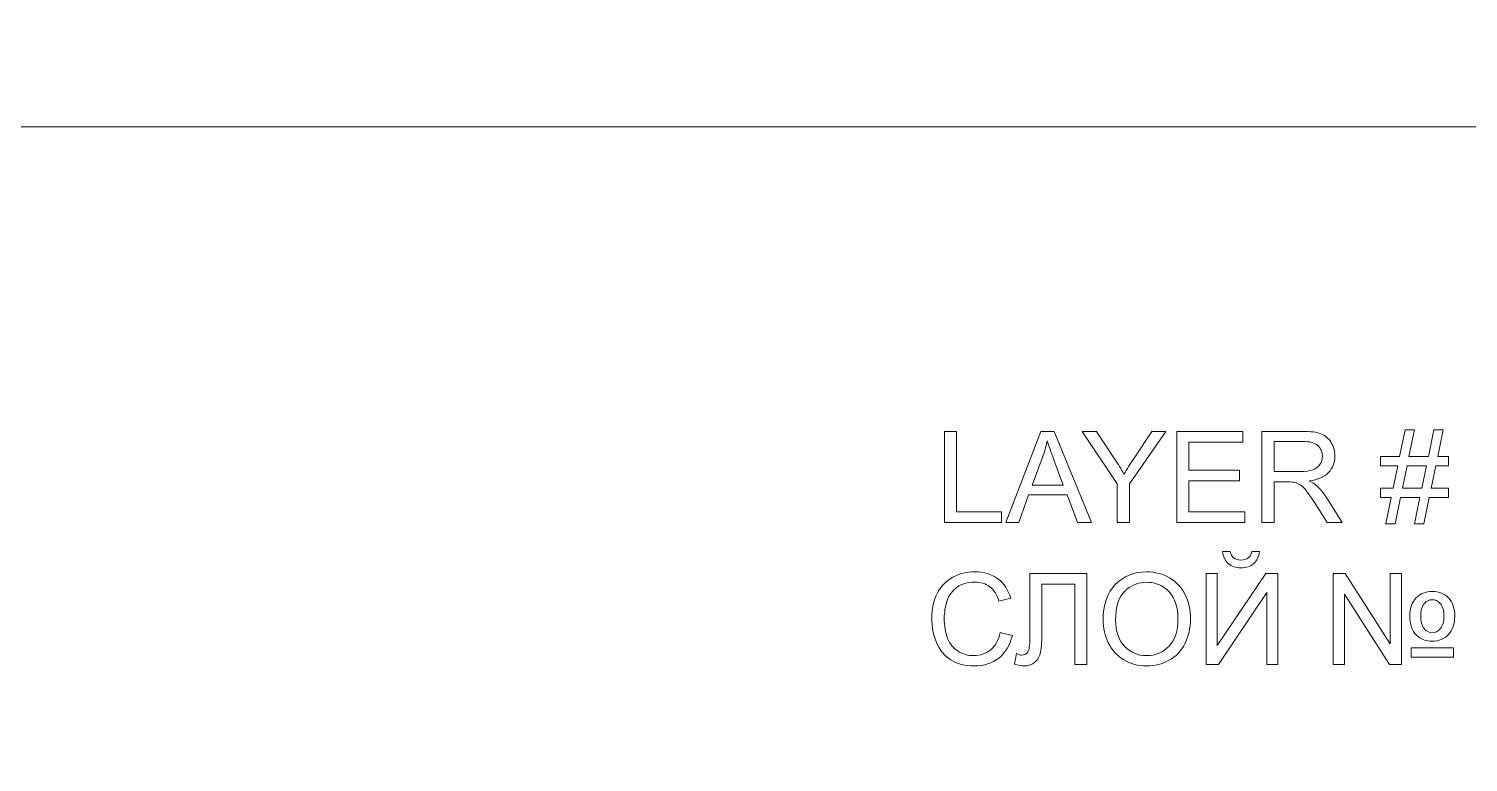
# Model space of a CAD drawing. Header units: millimetres. Extents: x -712 to 738, y -887 to 928.
# Drawn here: x -95.6 to 32.2, y -249.2 to -184 of the extents above; entities that cross this region are included whole.
import ezdxf

# ---------------------------------------------------------------- set-up
doc = ezdxf.new("R2010")
doc.units = ezdxf.units.MM
doc.header["$MEASUREMENT"] = 0
doc.layers.add('layer 1', color=7, linetype='Continuous')

msp = doc.modelspace()

# ---------------------------------------------------------------- linework, layer by layer
at = {"layer": 'layer 1', "lineweight": 9}
for points, knots in [([(-681.7377, -887.4186), (-681.7377, -887.4186), (706.7376, -887.4186), (706.7376, -887.4186), (706.7376, -887.4186), (723.657, -887.4186), (737.5, -873.5754), (737.5, -856.6561), (737.5, -856.6561), (737.5, -856.6561), (737.5, 556.8187), (737.5, 556.8187), (737.5, 556.8187), (737.5, 573.7381), (723.657, 587.5812), (706.7376, 587.5812), (706.7376, 587.5812), (706.7376, 587.5812), (-681.7377, 587.5812), (-681.7377, 587.5812), (-681.7377, 587.5812), (-698.657, 587.5812), (-712.5, 573.7381), (-712.5, 556.8187), (-712.5, 556.8187), (-712.5, 556.8187), (-712.5, -856.6561), (-712.5, -856.6561), (-712.5, -856.6561), (-712.5, -873.5754), (-698.657, -887.4186), (-681.7377, -887.4186)], [0, 0, 0, 0, 0.11111111, 0.11111111, 0.11111111, 0.11111111, 0.22222222, 0.22222222, 0.22222222, 0.22222222, 0.33333333, 0.33333333, 0.33333333, 0.33333333, 0.44444444, 0.44444444, 0.44444444, 0.44444444, 0.55555556, 0.55555556, 0.55555556, 0.55555556, 0.66666667, 0.66666667, 0.66666667, 0.66666667, 0.77777778, 0.77777778, 0.77777778, 0.77777778, 1, 1, 1, 1]), ([(-217.5, -192.7402), (-217.5, -192.7402), (242.5, -192.7402), (242.5, -192.7402), (242.5, -192.7402), (242.5, -192.7402), (242.5, 87.2598), (242.5, 87.2598), (242.5, 87.2598), (242.5, 87.2598), (-217.5, 87.2598), (-217.5, 87.2598), (-217.5, 87.2598), (-217.5, 87.2598), (-217.5, -192.7402), (-217.5, -192.7402)], [0, 0, 0, 0, 0.2, 0.2, 0.2, 0.2, 0.4, 0.4, 0.4, 0.4, 0.6, 0.6, 0.6, 0.6, 1, 1, 1, 1])]:
    msp.add_open_spline(points, degree=3, knots=knots, dxfattribs=at)
at = {"layer": 'layer 1', "color": 250, "lineweight": 9}
for points, knots in [([(24.8772, -228.0192), (24.8772, -228.0192), (25.3583, -225.6711), (25.3583, -225.6711), (25.3583, -225.6711), (25.3583, -225.6711), (24.4245, -225.6711), (24.4245, -225.6711), (24.4245, -225.6711), (24.4245, -225.6711), (24.4245, -224.847), (24.4245, -224.847), (24.4245, -224.847), (24.4245, -224.847), (25.5263, -224.847), (25.5263, -224.847), (25.5263, -224.847), (25.5263, -224.847), (25.9357, -222.8489), (25.9357, -222.8489), (25.9357, -222.8489), (25.9357, -222.8489), (24.4245, -222.8489), (24.4245, -222.8489), (24.4245, -222.8489), (24.4245, -222.8489), (24.4245, -222.0248), (24.4245, -222.0248), (24.4245, -222.0248), (24.4245, -222.0248), (26.1036, -222.0248), (26.1036, -222.0248), (26.1036, -222.0248), (26.1036, -222.0248), (26.5866, -219.6654), (26.5866, -219.6654), (26.5866, -219.6654), (26.5866, -219.6654), (27.4167, -219.6654), (27.4167, -219.6654), (27.4167, -219.6654), (27.4167, -219.6654), (26.9338, -222.0248), (26.9338, -222.0248), (26.9338, -222.0248), (26.9338, -222.0248), (28.66, -222.0248), (28.66, -222.0248), (28.66, -222.0248), (28.66, -222.0248), (29.143, -219.6654), (29.143, -219.6654), (29.143, -219.6654), (29.143, -219.6654), (29.9712, -219.6654), (29.9712, -219.6654), (29.9712, -219.6654), (29.9712, -219.6654), (29.4883, -222.0248), (29.4883, -222.0248), (29.4883, -222.0248), (29.4883, -222.0248), (30.4467, -222.0248), (30.4467, -222.0248), (30.4467, -222.0248), (30.4467, -222.0248), (30.4467, -222.8489), (30.4467, -222.8489), (30.4467, -222.8489), (30.4467, -222.8489), (29.3203, -222.8489), (29.3203, -222.8489), (29.3203, -222.8489), (29.3203, -222.8489), (28.911, -224.847), (28.911, -224.847), (28.911, -224.847), (28.911, -224.847), (30.4467, -224.847), (30.4467, -224.847), (30.4467, -224.847), (30.4467, -224.847), (30.4467, -225.6711), (30.4467, -225.6711), (30.4467, -225.6711), (30.4467, -225.6711), (28.743, -225.6711), (28.743, -225.6711), (28.743, -225.6711), (28.743, -225.6711), (28.2619, -228.0192), (28.2619, -228.0192), (28.2619, -228.0192), (28.2619, -228.0192), (27.4318, -228.0192), (27.4318, -228.0192), (27.4318, -228.0192), (27.4318, -228.0192), (27.9129, -225.6711), (27.9129, -225.6711), (27.9129, -225.6711), (27.9129, -225.6711), (26.1866, -225.6711), (26.1866, -225.6711), (26.1866, -225.6711), (26.1866, -225.6711), (25.7055, -228.0192), (25.7055, -228.0192), (25.7055, -228.0192), (25.7055, -228.0192), (24.8772, -228.0192), (24.8772, -228.0192)], [0, 0, 0, 0, 0.03448276, 0.03448276, 0.03448276, 0.03448276, 0.06896552, 0.06896552, 0.06896552, 0.06896552, 0.10344828, 0.10344828, 0.10344828, 0.10344828, 0.13793103, 0.13793103, 0.13793103, 0.13793103, 0.17241379, 0.17241379, 0.17241379, 0.17241379, 0.20689655, 0.20689655, 0.20689655, 0.20689655, 0.24137931, 0.24137931, 0.24137931, 0.24137931, 0.27586207, 0.27586207, 0.27586207, 0.27586207, 0.31034483, 0.31034483, 0.31034483, 0.31034483, 0.34482759, 0.34482759, 0.34482759, 0.34482759, 0.37931034, 0.37931034, 0.37931034, 0.37931034, 0.4137931, 0.4137931, 0.4137931, 0.4137931, 0.44827586, 0.44827586, 0.44827586, 0.44827586, 0.48275862, 0.48275862, 0.48275862, 0.48275862, 0.51724138, 0.51724138, 0.51724138, 0.51724138, 0.55172414, 0.55172414, 0.55172414, 0.55172414, 0.5862069, 0.5862069, 0.5862069, 0.5862069, 0.62068966, 0.62068966, 0.62068966, 0.62068966, 0.65517241, 0.65517241, 0.65517241, 0.65517241, 0.68965517, 0.68965517, 0.68965517, 0.68965517, 0.72413793, 0.72413793, 0.72413793, 0.72413793, 0.75862069, 0.75862069, 0.75862069, 0.75862069, 0.79310345, 0.79310345, 0.79310345, 0.79310345, 0.82758621, 0.82758621, 0.82758621, 0.82758621, 0.86206897, 0.86206897, 0.86206897, 0.86206897, 0.89655172, 0.89655172, 0.89655172, 0.89655172, 0.93103448, 0.93103448, 0.93103448, 0.93103448, 1, 1, 1, 1]), ([(-14.2898, -227.8837), (-14.2898, -227.8837), (-14.2898, -219.8008), (-14.2898, -219.8008), (-14.2898, -219.8008), (-14.2898, -219.8008), (-13.2144, -219.8008), (-13.2144, -219.8008), (-13.2144, -219.8008), (-13.2144, -219.8008), (-13.2144, -226.9354), (-13.2144, -226.9354), (-13.2144, -226.9354), (-13.2144, -226.9354), (-9.2298, -226.9354), (-9.2298, -226.9354), (-9.2298, -226.9354), (-9.2298, -226.9354), (-9.2298, -227.8837), (-9.2298, -227.8837), (-9.2298, -227.8837), (-9.2298, -227.8837), (-14.2898, -227.8837), (-14.2898, -227.8837)], [0, 0, 0, 0, 0.14285714, 0.14285714, 0.14285714, 0.14285714, 0.28571429, 0.28571429, 0.28571429, 0.28571429, 0.42857143, 0.42857143, 0.42857143, 0.42857143, 0.57142857, 0.57142857, 0.57142857, 0.57142857, 0.71428571, 0.71428571, 0.71428571, 0.71428571, 1, 1, 1, 1]), ([(-8.8373, -227.8837), (-8.8373, -227.8837), (-5.7281, -219.8008), (-5.7281, -219.8008), (-5.7281, -219.8008), (-5.7281, -219.8008), (-4.5489, -219.8008), (-4.5489, -219.8008), (-4.5489, -219.8008), (-4.5489, -219.8008), (-1.2492, -227.8837), (-1.2492, -227.8837), (-1.2492, -227.8837), (-1.2492, -227.8837), (-2.4698, -227.8837), (-2.4698, -227.8837), (-2.4698, -227.8837), (-2.4698, -227.8837), (-3.4075, -225.434), (-3.4075, -225.434), (-3.4075, -225.434), (-3.4075, -225.434), (-6.8205, -225.434), (-6.8205, -225.434), (-6.8205, -225.434), (-6.8205, -225.434), (-7.6997, -227.8837), (-7.6997, -227.8837), (-7.6997, -227.8837), (-7.6997, -227.8837), (-8.8373, -227.8837), (-8.8373, -227.8837)], [0, 0, 0, 0, 0.11111111, 0.11111111, 0.11111111, 0.11111111, 0.22222222, 0.22222222, 0.22222222, 0.22222222, 0.33333333, 0.33333333, 0.33333333, 0.33333333, 0.44444444, 0.44444444, 0.44444444, 0.44444444, 0.55555556, 0.55555556, 0.55555556, 0.55555556, 0.66666667, 0.66666667, 0.66666667, 0.66666667, 0.77777778, 0.77777778, 0.77777778, 0.77777778, 1, 1, 1, 1]), ([(-6.5054, -224.5648), (-6.5054, -224.5648), (-3.7433, -224.5648), (-3.7433, -224.5648), (-3.7433, -224.5648), (-3.7433, -224.5648), (-4.5885, -222.3239), (-4.5885, -222.3239), (-4.5885, -222.3239), (-4.8432, -221.6428), (-5.0357, -221.0803), (-5.1696, -220.6362), (-5.1696, -220.6362), (-5.2809, -221.163), (-5.4301, -221.6804), (-5.6168, -222.1922), (-5.6168, -222.1922), (-5.6168, -222.1922), (-6.5054, -224.5648), (-6.5054, -224.5648)], [0, 0, 0, 0, 0.16666667, 0.16666667, 0.16666667, 0.16666667, 0.33333333, 0.33333333, 0.33333333, 0.33333333, 0.5, 0.5, 0.5, 0.5, 0.66666667, 0.66666667, 0.66666667, 0.66666667, 1, 1, 1, 1]), ([(1.0468, -227.8837), (1.0468, -227.8837), (1.0468, -224.4594), (1.0468, -224.4594), (1.0468, -224.4594), (1.0468, -224.4594), (-2.0775, -219.8008), (-2.0775, -219.8008), (-2.0775, -219.8008), (-2.0775, -219.8008), (-0.787, -219.8008), (-0.787, -219.8008), (-0.787, -219.8008), (-0.787, -219.8008), (0.8148, -222.2468), (0.8148, -222.2468), (0.8148, -222.2468), (1.1129, -222.7002), (1.3903, -223.1537), (1.6431, -223.6071), (1.6431, -223.6071), (1.8901, -223.1838), (2.1902, -222.7096), (2.5392, -222.1828), (2.5392, -222.1828), (2.5392, -222.1828), (4.1089, -219.8008), (4.1089, -219.8008), (4.1089, -219.8008), (4.1089, -219.8008), (5.3598, -219.8008), (5.3598, -219.8008), (5.3598, -219.8008), (5.3598, -219.8008), (2.1223, -224.4594), (2.1223, -224.4594), (2.1223, -224.4594), (2.1223, -224.4594), (2.1223, -227.8837), (2.1223, -227.8837), (2.1223, -227.8837), (2.1223, -227.8837), (1.0468, -227.8837), (1.0468, -227.8837)], [0, 0, 0, 0, 0.08333333, 0.08333333, 0.08333333, 0.08333333, 0.16666667, 0.16666667, 0.16666667, 0.16666667, 0.25, 0.25, 0.25, 0.25, 0.33333333, 0.33333333, 0.33333333, 0.33333333, 0.41666667, 0.41666667, 0.41666667, 0.41666667, 0.5, 0.5, 0.5, 0.5, 0.58333333, 0.58333333, 0.58333333, 0.58333333, 0.66666667, 0.66666667, 0.66666667, 0.66666667, 0.75, 0.75, 0.75, 0.75, 0.83333333, 0.83333333, 0.83333333, 0.83333333, 1, 1, 1, 1]), ([(6.3351, -227.8837), (6.3351, -227.8837), (6.3351, -219.8008), (6.3351, -219.8008), (6.3351, -219.8008), (6.3351, -219.8008), (12.1876, -219.8008), (12.1876, -219.8008), (12.1876, -219.8008), (12.1876, -219.8008), (12.1876, -220.7491), (12.1876, -220.7491), (12.1876, -220.7491), (12.1876, -220.7491), (7.4106, -220.7491), (7.4106, -220.7491), (7.4106, -220.7491), (7.4106, -220.7491), (7.4106, -223.2327), (7.4106, -223.2327), (7.4106, -223.2327), (7.4106, -223.2327), (11.882, -223.2327), (11.882, -223.2327), (11.882, -223.2327), (11.882, -223.2327), (11.882, -224.1809), (11.882, -224.1809), (11.882, -224.1809), (11.882, -224.1809), (7.4106, -224.1809), (7.4106, -224.1809), (7.4106, -224.1809), (7.4106, -224.1809), (7.4106, -226.9354), (7.4106, -226.9354), (7.4106, -226.9354), (7.4106, -226.9354), (12.38, -226.9354), (12.38, -226.9354), (12.38, -226.9354), (12.38, -226.9354), (12.38, -227.8837), (12.38, -227.8837), (12.38, -227.8837), (12.38, -227.8837), (6.3351, -227.8837), (6.3351, -227.8837)], [0, 0, 0, 0, 0.07692308, 0.07692308, 0.07692308, 0.07692308, 0.15384615, 0.15384615, 0.15384615, 0.15384615, 0.23076923, 0.23076923, 0.23076923, 0.23076923, 0.30769231, 0.30769231, 0.30769231, 0.30769231, 0.38461538, 0.38461538, 0.38461538, 0.38461538, 0.46153846, 0.46153846, 0.46153846, 0.46153846, 0.53846154, 0.53846154, 0.53846154, 0.53846154, 0.61538462, 0.61538462, 0.61538462, 0.61538462, 0.69230769, 0.69230769, 0.69230769, 0.69230769, 0.76923077, 0.76923077, 0.76923077, 0.76923077, 0.84615385, 0.84615385, 0.84615385, 0.84615385, 1, 1, 1, 1]), ([(13.8856, -227.8837), (13.8856, -227.8837), (13.8856, -219.8008), (13.8856, -219.8008), (13.8856, -219.8008), (13.8856, -219.8008), (17.4778, -219.8008), (17.4778, -219.8008), (17.4778, -219.8008), (18.2004, -219.8008), (18.7494, -219.8742), (19.1248, -220.0191), (19.1248, -220.0191), (19.5003, -220.164), (19.8003, -220.4199), (20.0248, -220.7867), (20.0248, -220.7867), (20.2493, -221.1536), (20.3606, -221.56), (20.3606, -222.0041), (20.3606, -222.0041), (20.3606, -222.5779), (20.1738, -223.0615), (19.8022, -223.4547), (19.8022, -223.4547), (19.4305, -223.8479), (18.8569, -224.0963), (18.0797, -224.2035), (18.0797, -224.2035), (18.3645, -224.339), (18.5796, -224.4745), (18.7267, -224.6062), (18.7267, -224.6062), (19.0399, -224.8921), (19.3361, -225.2515), (19.6135, -225.6824), (19.6135, -225.6824), (19.6135, -225.6824), (21.0152, -227.8837), (21.0152, -227.8837), (21.0152, -227.8837), (21.0152, -227.8837), (19.6757, -227.8837), (19.6757, -227.8837), (19.6757, -227.8837), (19.6757, -227.8837), (18.6041, -226.2017), (18.6041, -226.2017), (18.6041, -226.2017), (18.2928, -225.7143), (18.0343, -225.3437), (17.8325, -225.0859), (17.8325, -225.0859), (17.6287, -224.8282), (17.4476, -224.6494), (17.2872, -224.5459), (17.2872, -224.5459), (17.1287, -224.4443), (16.9646, -224.3729), (16.7985, -224.3315), (16.7985, -224.3315), (16.6778, -224.307), (16.4798, -224.2938), (16.2024, -224.2938), (16.2024, -224.2938), (16.2024, -224.2938), (14.961, -224.2938), (14.961, -224.2938), (14.961, -224.2938), (14.961, -224.2938), (14.961, -227.8837), (14.961, -227.8837), (14.961, -227.8837), (14.961, -227.8837), (13.8856, -227.8837), (13.8856, -227.8837)], [0, 0, 0, 0, 0.05, 0.05, 0.05, 0.05, 0.1, 0.1, 0.1, 0.1, 0.15, 0.15, 0.15, 0.15, 0.2, 0.2, 0.2, 0.2, 0.25, 0.25, 0.25, 0.25, 0.3, 0.3, 0.3, 0.3, 0.35, 0.35, 0.35, 0.35, 0.4, 0.4, 0.4, 0.4, 0.45, 0.45, 0.45, 0.45, 0.5, 0.5, 0.5, 0.5, 0.55, 0.55, 0.55, 0.55, 0.6, 0.6, 0.6, 0.6, 0.65, 0.65, 0.65, 0.65, 0.7, 0.7, 0.7, 0.7, 0.75, 0.75, 0.75, 0.75, 0.8, 0.8, 0.8, 0.8, 0.85, 0.85, 0.85, 0.85, 0.9, 0.9, 0.9, 0.9, 1, 1, 1, 1]), ([(14.961, -223.3681), (14.961, -223.3681), (17.2627, -223.3681), (17.2627, -223.3681), (17.2627, -223.3681), (17.7533, -223.3681), (18.1343, -223.3173), (18.4098, -223.2157), (18.4098, -223.2157), (18.6852, -223.116), (18.8947, -222.9542), (19.0362, -222.7303), (19.0362, -222.7303), (19.1796, -222.5083), (19.2513, -222.2675), (19.2513, -222.0059), (19.2513, -222.0059), (19.2513, -221.624), (19.1135, -221.3079), (18.8361, -221.0614), (18.8361, -221.0614), (18.5589, -220.815), (18.1212, -220.6927), (17.523, -220.6927), (17.523, -220.6927), (17.523, -220.6927), (14.961, -220.6927), (14.961, -220.6927), (14.961, -220.6927), (14.961, -220.6927), (14.961, -223.3681), (14.961, -223.3681)], [0, 0, 0, 0, 0.11111111, 0.11111111, 0.11111111, 0.11111111, 0.22222222, 0.22222222, 0.22222222, 0.22222222, 0.33333333, 0.33333333, 0.33333333, 0.33333333, 0.44444444, 0.44444444, 0.44444444, 0.44444444, 0.55555556, 0.55555556, 0.55555556, 0.55555556, 0.66666667, 0.66666667, 0.66666667, 0.66666667, 0.77777778, 0.77777778, 0.77777778, 0.77777778, 1, 1, 1, 1]), ([(26.3545, -224.847), (26.3545, -224.847), (28.0808, -224.847), (28.0808, -224.847), (28.0808, -224.847), (28.0808, -224.847), (28.4902, -222.8489), (28.4902, -222.8489), (28.4902, -222.8489), (28.4902, -222.8489), (26.7639, -222.8489), (26.7639, -222.8489), (26.7639, -222.8489), (26.7639, -222.8489), (26.3545, -224.847), (26.3545, -224.847)], [0, 0, 0, 0, 0.2, 0.2, 0.2, 0.2, 0.4, 0.4, 0.4, 0.4, 0.6, 0.6, 0.6, 0.6, 1, 1, 1, 1]), ([(12.9848, -230.4708), (12.9848, -230.4708), (13.6639, -230.4708), (13.6639, -230.4708), (13.6639, -230.4708), (13.6092, -230.9355), (13.4394, -231.293), (13.1564, -231.5413), (13.1564, -231.5413), (12.8735, -231.7916), (12.4979, -231.9157), (12.0282, -231.9157), (12.0282, -231.9157), (11.5566, -231.9157), (11.1792, -231.7916), (10.8981, -231.5451), (10.8981, -231.5451), (10.617, -231.2967), (10.4472, -230.9392), (10.3925, -230.4708), (10.3925, -230.4708), (10.3925, -230.4708), (11.0716, -230.4708), (11.0716, -230.4708), (11.0716, -230.4708), (11.1226, -230.7248), (11.2264, -230.9148), (11.3792, -231.039), (11.3792, -231.039), (11.532, -231.165), (11.7396, -231.2271), (11.998, -231.2271), (11.998, -231.2271), (12.298, -231.2271), (12.5244, -231.1669), (12.6772, -231.0446), (12.6772, -231.0446), (12.8301, -230.9242), (12.9338, -230.7323), (12.9848, -230.4708)], [0, 0, 0, 0, 0.09090909, 0.09090909, 0.09090909, 0.09090909, 0.18181818, 0.18181818, 0.18181818, 0.18181818, 0.27272727, 0.27272727, 0.27272727, 0.27272727, 0.36363636, 0.36363636, 0.36363636, 0.36363636, 0.45454545, 0.45454545, 0.45454545, 0.45454545, 0.54545455, 0.54545455, 0.54545455, 0.54545455, 0.63636364, 0.63636364, 0.63636364, 0.63636364, 0.72727273, 0.72727273, 0.72727273, 0.72727273, 0.81818182, 0.81818182, 0.81818182, 0.81818182, 1, 1, 1, 1]), ([(-9.3402, -237.6599), (-9.3402, -237.6599), (-8.2648, -237.9308), (-8.2648, -237.9308), (-8.2648, -237.9308), (-8.4893, -238.8095), (-8.8931, -239.4774), (-9.4761, -239.9384), (-9.4761, -239.9384), (-10.0591, -240.3993), (-10.7722, -240.6308), (-11.6155, -240.6308), (-11.6155, -240.6308), (-12.4871, -240.6308), (-13.1966, -240.4539), (-13.7437, -240.0983), (-13.7437, -240.0983), (-14.2908, -239.7446), (-14.7059, -239.2309), (-14.9908, -238.5593), (-14.9908, -238.5593), (-15.2757, -237.8857), (-15.4191, -237.1651), (-15.4191, -236.3937), (-15.4191, -236.3937), (-15.4191, -235.5526), (-15.2586, -234.8189), (-14.936, -234.1923), (-14.936, -234.1923), (-14.6135, -233.5658), (-14.155, -233.0898), (-13.5607, -232.7643), (-13.5607, -232.7643), (-12.9663, -232.4388), (-12.3117, -232.277), (-11.5986, -232.277), (-11.5986, -232.277), (-10.7873, -232.277), (-10.1062, -232.4821), (-9.5553, -232.8941), (-9.5553, -232.8941), (-9.0025, -233.3062), (-8.6176, -233.8838), (-8.4006, -234.6288), (-8.4006, -234.6288), (-8.4006, -234.6288), (-9.4534, -234.8772), (-9.4534, -234.8772), (-9.4534, -234.8772), (-9.6402, -234.2902), (-9.9138, -233.8612), (-10.2703, -233.594), (-10.2703, -233.594), (-10.6269, -233.325), (-11.0759, -233.1914), (-11.6174, -233.1914), (-11.6174, -233.1914), (-12.2381, -233.1914), (-12.7589, -233.34), (-13.1758, -233.6373), (-13.1758, -233.6373), (-13.5928, -233.9346), (-13.8871, -234.3353), (-14.0549, -234.8358), (-14.0549, -234.8358), (-14.2248, -235.3382), (-14.3096, -235.8556), (-14.3096, -236.388), (-14.3096, -236.388), (-14.3096, -237.0748), (-14.2096, -237.675), (-14.0097, -238.1867), (-14.0097, -238.1867), (-13.8096, -238.7004), (-13.4984, -239.0823), (-13.0758, -239.3363), (-13.0758, -239.3363), (-12.6532, -239.5903), (-12.1966, -239.7164), (-11.7042, -239.7164), (-11.7042, -239.7164), (-11.1042, -239.7164), (-10.5986, -239.5433), (-10.1835, -239.199), (-10.1835, -239.199), (-9.7685, -238.8528), (-9.4874, -238.341), (-9.3402, -237.6599)], [0, 0, 0, 0, 0.04347826, 0.04347826, 0.04347826, 0.04347826, 0.08695652, 0.08695652, 0.08695652, 0.08695652, 0.13043478, 0.13043478, 0.13043478, 0.13043478, 0.17391304, 0.17391304, 0.17391304, 0.17391304, 0.2173913, 0.2173913, 0.2173913, 0.2173913, 0.26086957, 0.26086957, 0.26086957, 0.26086957, 0.30434783, 0.30434783, 0.30434783, 0.30434783, 0.34782609, 0.34782609, 0.34782609, 0.34782609, 0.39130435, 0.39130435, 0.39130435, 0.39130435, 0.43478261, 0.43478261, 0.43478261, 0.43478261, 0.47826087, 0.47826087, 0.47826087, 0.47826087, 0.52173913, 0.52173913, 0.52173913, 0.52173913, 0.56521739, 0.56521739, 0.56521739, 0.56521739, 0.60869565, 0.60869565, 0.60869565, 0.60869565, 0.65217391, 0.65217391, 0.65217391, 0.65217391, 0.69565217, 0.69565217, 0.69565217, 0.69565217, 0.73913043, 0.73913043, 0.73913043, 0.73913043, 0.7826087, 0.7826087, 0.7826087, 0.7826087, 0.82608696, 0.82608696, 0.82608696, 0.82608696, 0.86956522, 0.86956522, 0.86956522, 0.86956522, 0.91304348, 0.91304348, 0.91304348, 0.91304348, 1, 1, 1, 1]), ([(-6.7139, -232.4124), (-6.7139, -232.4124), (-1.6539, -232.4124), (-1.6539, -232.4124), (-1.6539, -232.4124), (-1.6539, -232.4124), (-1.6539, -240.4953), (-1.6539, -240.4953), (-1.6539, -240.4953), (-1.6539, -240.4953), (-2.7293, -240.4953), (-2.7293, -240.4953), (-2.7293, -240.4953), (-2.7293, -240.4953), (-2.7293, -233.3607), (-2.7293, -233.3607), (-2.7293, -233.3607), (-2.7293, -233.3607), (-5.6385, -233.3607), (-5.6385, -233.3607), (-5.6385, -233.3607), (-5.6385, -233.3607), (-5.6385, -237.5244), (-5.6385, -237.5244), (-5.6385, -237.5244), (-5.6385, -238.3711), (-5.6781, -238.9901), (-5.7573, -239.3833), (-5.7573, -239.3833), (-5.8367, -239.7785), (-6.0045, -240.0833), (-6.2592, -240.3034), (-6.2592, -240.3034), (-6.5139, -240.5216), (-6.8384, -240.6308), (-7.229, -240.6308), (-7.229, -240.6308), (-7.4667, -240.6308), (-7.7516, -240.5818), (-8.0836, -240.484), (-8.0836, -240.484), (-8.0836, -240.484), (-7.8912, -239.5357), (-7.8912, -239.5357), (-7.8912, -239.5357), (-7.7157, -239.6261), (-7.5648, -239.6712), (-7.4403, -239.6712), (-7.4403, -239.6712), (-7.1988, -239.6712), (-7.0158, -239.5809), (-6.8951, -239.3984), (-6.8951, -239.3984), (-6.7743, -239.2159), (-6.7139, -238.7869), (-6.7139, -238.1096), (-6.7139, -238.1096), (-6.7139, -238.1096), (-6.7139, -232.4124), (-6.7139, -232.4124)], [0, 0, 0, 0, 0.0625, 0.0625, 0.0625, 0.0625, 0.125, 0.125, 0.125, 0.125, 0.1875, 0.1875, 0.1875, 0.1875, 0.25, 0.25, 0.25, 0.25, 0.3125, 0.3125, 0.3125, 0.3125, 0.375, 0.375, 0.375, 0.375, 0.4375, 0.4375, 0.4375, 0.4375, 0.5, 0.5, 0.5, 0.5, 0.5625, 0.5625, 0.5625, 0.5625, 0.625, 0.625, 0.625, 0.625, 0.6875, 0.6875, 0.6875, 0.6875, 0.75, 0.75, 0.75, 0.75, 0.8125, 0.8125, 0.8125, 0.8125, 0.875, 0.875, 0.875, 0.875, 1, 1, 1, 1]), ([(-0.2124, -236.5611), (-0.2124, -235.2215), (0.1498, -234.1716), (0.8723, -233.4134), (0.8723, -233.4134), (1.5949, -232.6552), (2.527, -232.277), (3.6703, -232.277), (3.6703, -232.277), (4.4193, -232.277), (5.0928, -232.4557), (5.6947, -232.8113), (5.6947, -232.8113), (6.2946, -233.1669), (6.7531, -233.6636), (7.0681, -234.3015), (7.0681, -234.3015), (7.3832, -234.9374), (7.5417, -235.6599), (7.5417, -236.467), (7.5417, -236.467), (7.5417, -237.2855), (7.3757, -238.0193), (7.0437, -238.6646), (7.0437, -238.6646), (6.7116, -239.3118), (6.2418, -239.801), (5.6343, -240.1322), (5.6343, -240.1322), (5.0249, -240.4652), (4.3683, -240.6308), (3.6646, -240.6308), (3.6646, -240.6308), (2.9005, -240.6308), (2.2194, -240.4464), (1.6176, -240.0795), (1.6176, -240.0795), (1.0176, -239.7126), (0.5611, -239.2121), (0.2516, -238.5762), (0.2516, -238.5762), (-0.0578, -237.9421), (-0.2124, -237.2704), (-0.2124, -236.5611)], [0, 0, 0, 0, 0.08333333, 0.08333333, 0.08333333, 0.08333333, 0.16666667, 0.16666667, 0.16666667, 0.16666667, 0.25, 0.25, 0.25, 0.25, 0.33333333, 0.33333333, 0.33333333, 0.33333333, 0.41666667, 0.41666667, 0.41666667, 0.41666667, 0.5, 0.5, 0.5, 0.5, 0.58333333, 0.58333333, 0.58333333, 0.58333333, 0.66666667, 0.66666667, 0.66666667, 0.66666667, 0.75, 0.75, 0.75, 0.75, 0.83333333, 0.83333333, 0.83333333, 0.83333333, 1, 1, 1, 1]), ([(8.9435, -232.4124), (8.9435, -232.4124), (9.9171, -232.4124), (9.9171, -232.4124), (9.9171, -232.4124), (9.9171, -232.4124), (9.9171, -238.8133), (9.9171, -238.8133), (9.9171, -238.8133), (9.9171, -238.8133), (14.2318, -232.4124), (14.2318, -232.4124), (14.2318, -232.4124), (14.2318, -232.4124), (15.294, -232.4124), (15.294, -232.4124), (15.294, -232.4124), (15.294, -232.4124), (15.294, -240.4953), (15.294, -240.4953), (15.294, -240.4953), (15.294, -240.4953), (14.3205, -240.4953), (14.3205, -240.4953), (14.3205, -240.4953), (14.3205, -240.4953), (14.3205, -234.1114), (14.3205, -234.1114), (14.3205, -234.1114), (14.3205, -234.1114), (10.017, -240.4953), (10.017, -240.4953), (10.017, -240.4953), (10.017, -240.4953), (8.9435, -240.4953), (8.9435, -240.4953), (8.9435, -240.4953), (8.9435, -240.4953), (8.9435, -232.4124), (8.9435, -232.4124)], [0, 0, 0, 0, 0.09090909, 0.09090909, 0.09090909, 0.09090909, 0.18181818, 0.18181818, 0.18181818, 0.18181818, 0.27272727, 0.27272727, 0.27272727, 0.27272727, 0.36363636, 0.36363636, 0.36363636, 0.36363636, 0.45454545, 0.45454545, 0.45454545, 0.45454545, 0.54545455, 0.54545455, 0.54545455, 0.54545455, 0.63636364, 0.63636364, 0.63636364, 0.63636364, 0.72727273, 0.72727273, 0.72727273, 0.72727273, 0.81818182, 0.81818182, 0.81818182, 0.81818182, 1, 1, 1, 1]), ([(20.2143, -232.4124), (20.2143, -232.4124), (21.2803, -232.4124), (21.2803, -232.4124), (21.2803, -232.4124), (21.2803, -232.4124), (25.2631, -238.6759), (25.2631, -238.6759), (25.2631, -238.6759), (25.2631, -238.6759), (25.2631, -232.4124), (25.2631, -232.4124), (25.2631, -232.4124), (25.2631, -232.4124), (26.2819, -232.4124), (26.2819, -232.4124), (26.2819, -232.4124), (26.2819, -232.4124), (26.2819, -240.4953), (26.2819, -240.4953), (26.2819, -240.4953), (26.2819, -240.4953), (25.214, -240.4953), (25.214, -240.4953), (25.214, -240.4953), (25.214, -240.4953), (21.2218, -234.2601), (21.2218, -234.2601), (21.2218, -234.2601), (21.2218, -234.2601), (21.2218, -240.4953), (21.2218, -240.4953), (21.2218, -240.4953), (21.2218, -240.4953), (20.2143, -240.4953), (20.2143, -240.4953), (20.2143, -240.4953), (20.2143, -240.4953), (20.2143, -232.4124), (20.2143, -232.4124)], [0, 0, 0, 0, 0.09090909, 0.09090909, 0.09090909, 0.09090909, 0.18181818, 0.18181818, 0.18181818, 0.18181818, 0.27272727, 0.27272727, 0.27272727, 0.27272727, 0.36363636, 0.36363636, 0.36363636, 0.36363636, 0.45454545, 0.45454545, 0.45454545, 0.45454545, 0.54545455, 0.54545455, 0.54545455, 0.54545455, 0.63636364, 0.63636364, 0.63636364, 0.63636364, 0.72727273, 0.72727273, 0.72727273, 0.72727273, 0.81818182, 0.81818182, 0.81818182, 0.81818182, 1, 1, 1, 1]), ([(0.8969, -236.5799), (0.8969, -237.5527), (1.1591, -238.3184), (1.6837, -238.8772), (1.6837, -238.8772), (2.2081, -239.436), (2.8665, -239.7164), (3.659, -239.7164), (3.659, -239.7164), (4.4664, -239.7164), (5.1286, -239.4341), (5.6513, -238.8697), (5.6513, -238.8697), (6.172, -238.3053), (6.4324, -237.5037), (6.4324, -236.4652), (6.4324, -236.4652), (6.4324, -235.8085), (6.321, -235.2347), (6.0984, -234.7455), (6.0984, -234.7455), (5.8758, -234.2563), (5.5494, -233.8762), (5.1211, -233.6072), (5.1211, -233.6072), (4.6909, -233.3381), (4.2099, -233.2027), (3.6759, -233.2027), (3.6759, -233.2027), (2.9175, -233.2027), (2.2648, -233.4623), (1.7176, -233.9816), (1.7176, -233.9816), (1.1705, -234.5009), (0.8969, -235.3664), (0.8969, -236.5799)], [0, 0, 0, 0, 0.1, 0.1, 0.1, 0.1, 0.2, 0.2, 0.2, 0.2, 0.3, 0.3, 0.3, 0.3, 0.4, 0.4, 0.4, 0.4, 0.5, 0.5, 0.5, 0.5, 0.6, 0.6, 0.6, 0.6, 0.7, 0.7, 0.7, 0.7, 0.8, 0.8, 0.8, 0.8, 1, 1, 1, 1]), ([(27.0177, -236.1566), (27.0177, -235.5037), (27.2007, -234.9844), (27.5667, -234.5968), (27.5667, -234.5968), (27.9346, -234.2093), (28.4194, -234.0155), (29.0232, -234.0155), (29.0232, -234.0155), (29.625, -234.0155), (30.1043, -234.2149), (30.4627, -234.6138), (30.4627, -234.6138), (30.823, -235.0108), (31.0023, -235.547), (31.0023, -236.2225), (31.0023, -236.2225), (31.0023, -236.9054), (30.8174, -237.4454), (30.4476, -237.8424), (30.4476, -237.8424), (30.0759, -238.2413), (29.5872, -238.4407), (28.9798, -238.4407), (28.9798, -238.4407), (28.4571, -238.4407), (27.9987, -238.2601), (27.6063, -237.9007), (27.6063, -237.9007), (27.2138, -237.5414), (27.0177, -236.96), (27.0177, -236.1566)], [0, 0, 0, 0, 0.11111111, 0.11111111, 0.11111111, 0.11111111, 0.22222222, 0.22222222, 0.22222222, 0.22222222, 0.33333333, 0.33333333, 0.33333333, 0.33333333, 0.44444444, 0.44444444, 0.44444444, 0.44444444, 0.55555556, 0.55555556, 0.55555556, 0.55555556, 0.66666667, 0.66666667, 0.66666667, 0.66666667, 0.77777778, 0.77777778, 0.77777778, 0.77777778, 1, 1, 1, 1]), ([(27.9798, -236.1867), (27.9798, -236.6815), (28.078, -237.0559), (28.276, -237.3062), (28.276, -237.3062), (28.4742, -237.5583), (28.7175, -237.6844), (29.008, -237.6844), (29.008, -237.6844), (29.2779, -237.6844), (29.5174, -237.5639), (29.7269, -237.3212), (29.7269, -237.3212), (29.9363, -237.0785), (30.0401, -236.7116), (30.0401, -236.2187), (30.0401, -236.2187), (30.0401, -235.7013), (29.9326, -235.3269), (29.7156, -235.0954), (29.7156, -235.0954), (29.4986, -234.864), (29.2608, -234.7492), (29.0024, -234.7492), (29.0024, -234.7492), (28.7232, -234.7492), (28.4836, -234.8697), (28.2818, -235.1105), (28.2818, -235.1105), (28.0798, -235.3494), (27.9798, -235.7088), (27.9798, -236.1867)], [0, 0, 0, 0, 0.11111111, 0.11111111, 0.11111111, 0.11111111, 0.22222222, 0.22222222, 0.22222222, 0.22222222, 0.33333333, 0.33333333, 0.33333333, 0.33333333, 0.44444444, 0.44444444, 0.44444444, 0.44444444, 0.55555556, 0.55555556, 0.55555556, 0.55555556, 0.66666667, 0.66666667, 0.66666667, 0.66666667, 0.77777778, 0.77777778, 0.77777778, 0.77777778, 1, 1, 1, 1]), ([(27.1309, -239.0277), (27.1309, -239.0277), (30.8891, -239.0277), (30.8891, -239.0277), (30.8891, -239.0277), (30.8891, -239.0277), (30.8891, -239.8405), (30.8891, -239.8405), (30.8891, -239.8405), (30.8891, -239.8405), (27.1309, -239.8405), (27.1309, -239.8405), (27.1309, -239.8405), (27.1309, -239.8405), (27.1309, -239.0277), (27.1309, -239.0277)], [0, 0, 0, 0, 0.2, 0.2, 0.2, 0.2, 0.4, 0.4, 0.4, 0.4, 0.6, 0.6, 0.6, 0.6, 1, 1, 1, 1])]:
    msp.add_open_spline(points, degree=3, knots=knots, dxfattribs=at)

doc.saveas('drawing.dxf')
